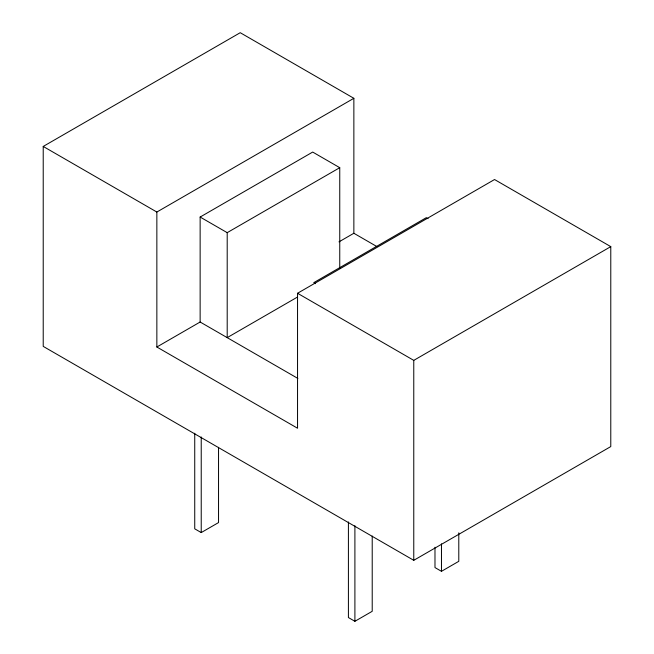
<?xml version="1.0" encoding="UTF-8"?>
<svg xmlns="http://www.w3.org/2000/svg" width="654" height="654" viewBox="0 0 654 654"><rect width="100%" height="100%" fill="white"/><g stroke="black" fill="none" stroke-linecap="round" stroke-linejoin="round"><path stroke-width="0.98" d="M353.863 98.304L156.854 212.043L156.854 347.004L297.545 428.231L297.545 293.27L494.547 179.531L610.779 246.632L610.779 446.576L413.769 560.314L43.221 346.383L43.221 146.439L240.231 32.7L353.863 98.304L353.863 233.265L376.868 246.55M297.872 378.437L200.14 322.013L200.14 217.046L312.694 152.063L339.753 167.686L339.753 268.573M200.14 217.046L227.2 232.661L339.753 167.686M156.854 347.004L200.14 322.013M338.968 241.866L353.863 233.265M297.545 297.022L227.2 337.636L227.2 232.661M297.545 293.27L413.769 360.37L610.779 246.632M194.737 433.218L194.737 528.824L201.228 532.577L218.542 522.579L218.542 447.311M348.41 521.941L348.41 617.548L354.901 621.3L372.216 611.302L372.216 536.035M434.984 547.226L434.984 567.566L441.475 571.318L458.789 561.32L458.789 532.838M428.076 218.673L426.326 217.668L313.773 282.651L315.522 283.656M43.221 146.439L156.854 212.043M441.475 543.85L441.475 571.318M413.769 360.37L413.769 560.314M354.901 525.685L354.901 621.3M201.228 436.962L201.228 532.577"/></g></svg>
